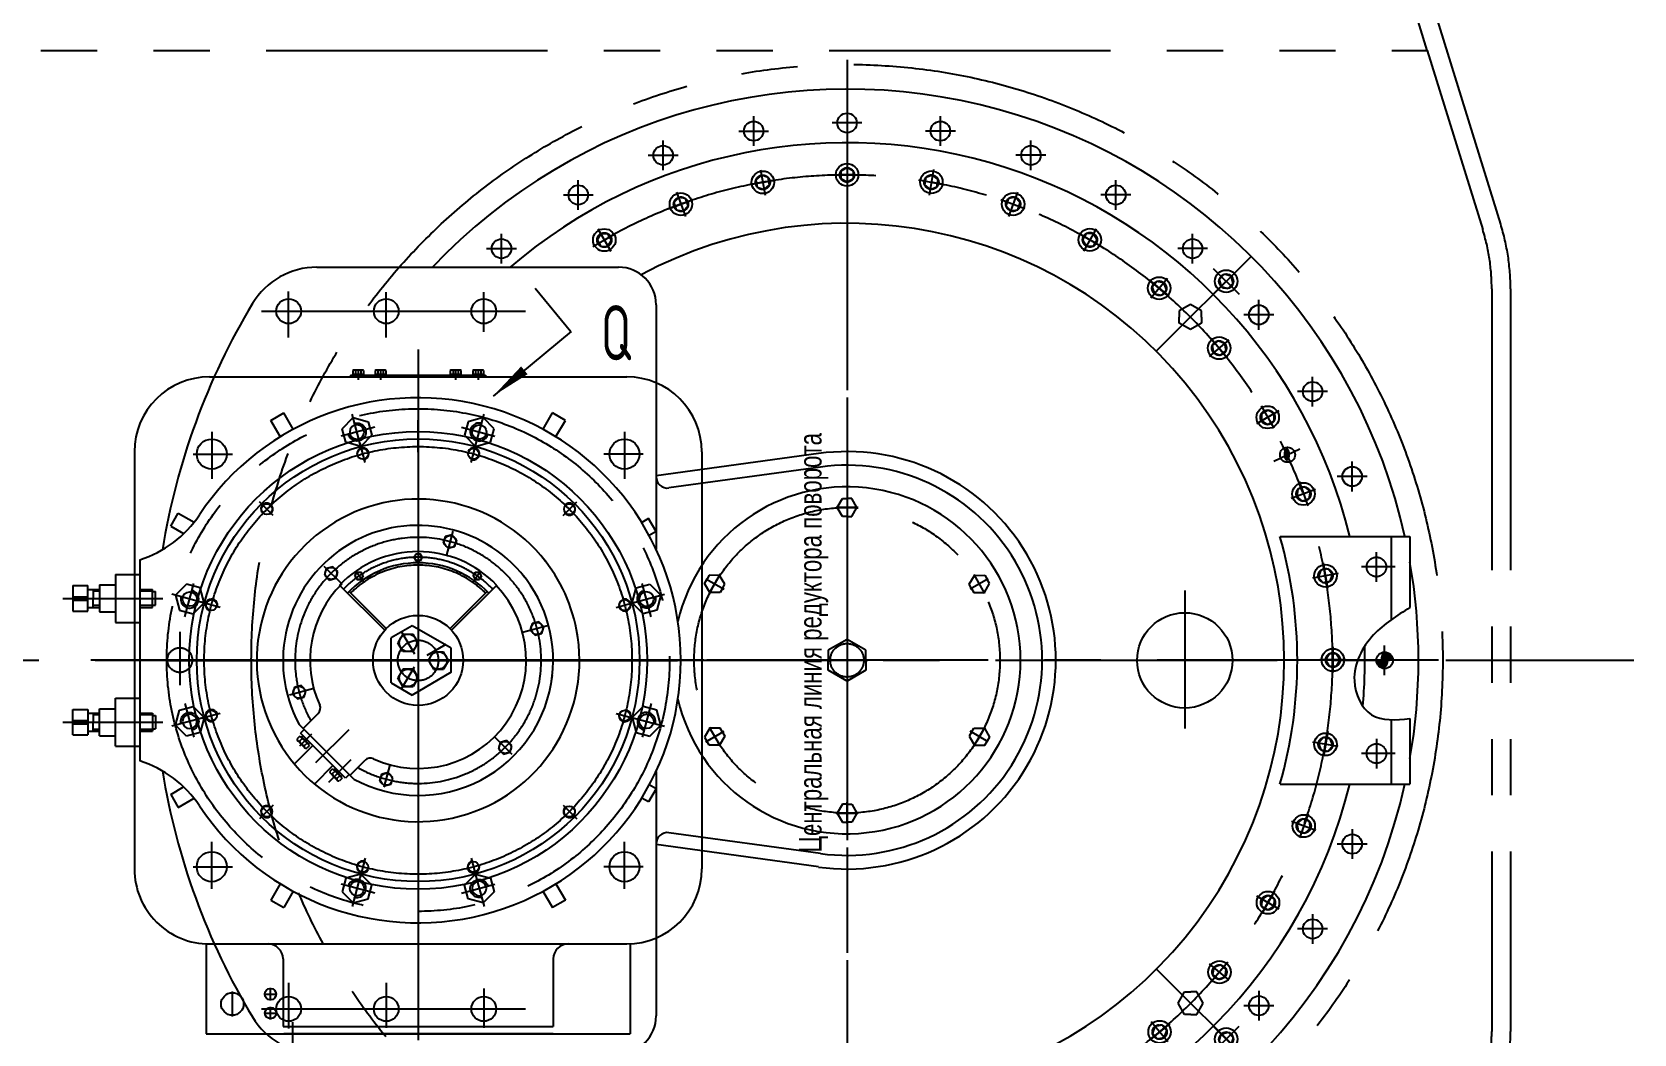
# Model space of a CAD drawing. Header units: millimetres. Extents: x 0 to 12600, y 0 to 8910.
# Drawn here: x 8861 to 10996, y 4019 to 5355 of the extents above; entities that cross this region are included whole.
import ezdxf
from ezdxf.enums import TextEntityAlignment as Align

# ---------------------------------------------------------------- set-up
doc = ezdxf.new("R2010")
doc.units = ezdxf.units.MM
doc.header["$LTSCALE"] = 300
for name, pattern in [('F', [0.75, 0.5, -0.25]), ('G', [2, 1.25, -0.25, 0.25, -0.25]), ('K', [2.5, 1.25, -0.25, 0.25, -0.25, 0.25, -0.25]), ('PF_CENTER', [30, 18.75, -3.75, 3.75, -3.75]), ('PF_CENTER2', [30, 3.75, -3.75, 18.75, -3.75]), ('PF_DASHED', [11.25, 7.5, -3.75])]:
    doc.linetypes.add(name, pattern=pattern)
for name, color, linetype in [('01', 7, 'Continuous'), ('02', 1, 'Continuous'), ('04', 2, 'F'), ('05', 4, 'G'), ('07', 6, 'K'), ('11', 3, 'Continuous'), ('LINE_PART', 7, 'Continuous'), ('SMPEN_CENTER', 1, 'PF_CENTER'), ('SMPEN_DASHED', 5, 'PF_DASHED'), ('SMPEN_THICK', 7, 'Continuous')]:
    doc.layers.add(name, color=color, linetype=linetype)
doc.styles.get("Standard").update_dxf_attribs({"font": 'isocp', "width": 0.707, "bigfont": 'intecad.shx'})

# ---------------------------------------------------------------- blocks, each defined once
blk = doc.blocks.new('*U24', base_point=(226.7, 150.3))
at = {"layer": 'SMPEN_THICK', "color": 7, "linetype": 'Continuous', "ltscale": 8}
blk.add_circle((226.7, 150.3), 7.2, dxfattribs=at)
at = {"layer": 'SMPEN_THICK', "color": 2, "linetype": 'Continuous', "ltscale": 8}
blk.add_arc((226.7, 150.3), 8, 260, 170, dxfattribs=at)
blk = doc.blocks.new('*U26', base_point=(221.4, 150.5))
at = {"color": 7, "linetype": 'Continuous'}
for p, q in [((221.4, 156), (216.7, 153.2)), ((216.7, 147.7), (216.7, 153.2)), ((221.4, 156), (226.2, 153.2)), ((226.2, 147.7), (226.2, 153.2)), ((221.4, 145), (216.7, 147.7)), ((221.4, 145), (226.2, 147.7))]:
    blk.add_line(p, q, dxfattribs=at)
blk.add_circle((221.4, 150.5), 4.78, dxfattribs=at)
blk = doc.blocks.new('*U27', base_point=(221.4, 150.5))
at = {"color": 7, "linetype": 'Continuous'}
for p, q in [((221.4, 156), (216.7, 153.2)), ((216.7, 147.7), (216.7, 153.2)), ((221.4, 156), (226.2, 153.2)), ((226.2, 147.7), (226.2, 153.2)), ((221.4, 145), (216.7, 147.7)), ((221.4, 145), (226.2, 147.7))]:
    blk.add_line(p, q, dxfattribs=at)
blk.add_circle((221.4, 150.5), 4.78, dxfattribs=at)
blk = doc.blocks.new('*U25', base_point=(221.4, 150.5))
at = {"color": 7, "linetype": 'Continuous'}
for p, q in [((221.4, 156), (216.7, 153.2)), ((216.7, 147.7), (216.7, 153.2)), ((221.4, 156), (226.2, 153.2)), ((226.2, 147.7), (226.2, 153.2)), ((221.4, 145), (216.7, 147.7)), ((221.4, 145), (226.2, 147.7))]:
    blk.add_line(p, q, dxfattribs=at)
blk.add_circle((221.4, 150.5), 4.78, dxfattribs=at)
blk = doc.blocks.new('ewrewr')
for p, q in [((-3572.7, 5188.5), (-3452.6, 5188.5)), ((-3452.6, 4623.5), (-3452.6, 5188.5)), ((-3572.7, 4623.5), (-3452.6, 4623.5)), ((-3562.6, 4623.5), (-3462.6, 4623.5))]:
    blk.add_line(p, q)
at = {"color": 1, "linetype": 'PF_CENTER'}
for p, q in [((-4339, 4986), (-4324.7, 4986)), ((-4339, 4956), (-4324.7, 4956)), ((-3950.6, 4950.1), (-3950.6, 4916)), ((-3988.8, 4884), (-3959.2, 4901.1)), ((-3912.5, 4884), (-3942, 4901.1)), ((-4339, 4856), (-4324.7, 4856)), ((-4339, 4826), (-4324.7, 4826))]:
    blk.add_line(p, q, dxfattribs=at)
at = {"color": 7, "linetype": 'Continuous'}
for p, q in [((-4337.4, 4991.4), (-4337.4, 4980.7)), ((-4336.9, 4993.1), (-4332.1, 4993.1)), ((-4336.9, 4989.6), (-4332.1, 4989.6)), ((-4336.9, 4982.5), (-4332.1, 4982.5)), ((-4336.9, 4978.9), (-4332.1, 4978.9)), ((-4332.1, 4978.9), (-4332.1, 4993.1)), ((-4332.1, 4990), (-4330.6, 4990)), ((-4332.1, 4982), (-4330.6, 4982)), ((-4337.4, 4961.4), (-4337.4, 4950.7)), ((-4336.9, 4963.1), (-4332.1, 4963.1)), ((-4336.9, 4959.6), (-4332.1, 4959.6)), ((-4336.9, 4952.5), (-4332.1, 4952.5)), ((-4332.1, 4948.9), (-4332.1, 4963.1)), ((-4332.1, 4960), (-4330.6, 4960)), ((-4332.1, 4952), (-4330.6, 4952)), ((-4336.9, 4948.9), (-4332.1, 4948.9)), ((-3950.6, 4946.4), (-3962.2, 4939.7)), ((-3962.2, 4926.3), (-3962.2, 4939.7)), ((-3950.6, 4946.4), (-3939.1, 4939.7)), ((-3939.1, 4926.3), (-3939.1, 4939.7)), ((-3950.6, 4919.7), (-3962.2, 4926.3)), ((-3950.6, 4919.7), (-3939.1, 4926.3)), ((-3974, 4905.9), (-3985.6, 4899.2)), ((-3985.6, 4885.8), (-3985.6, 4899.2)), ((-3962.4, 4899.2), (-3974, 4905.9)), ((-3962.4, 4899.2), (-3962.4, 4885.8)), ((-3938.8, 4899.2), (-3927.3, 4905.9)), ((-3938.8, 4899.2), (-3938.8, 4885.8)), ((-3927.3, 4905.9), (-3915.7, 4899.2)), ((-3915.7, 4885.8), (-3915.7, 4899.2)), ((-3985.6, 4885.8), (-3974, 4879.2)), ((-3962.4, 4885.8), (-3974, 4879.2)), ((-3938.8, 4885.8), (-3927.3, 4879.2)), ((-3915.7, 4885.8), (-3927.3, 4879.2)), ((-4337.4, 4861.4), (-4337.4, 4850.7)), ((-4336.9, 4863.1), (-4332.1, 4863.1)), ((-4336.9, 4859.6), (-4332.1, 4859.6)), ((-4336.9, 4852.5), (-4332.1, 4852.5)), ((-4336.9, 4848.9), (-4332.1, 4848.9)), ((-4332.1, 4848.9), (-4332.1, 4863.1)), ((-4332.1, 4860), (-4330.6, 4860)), ((-4332.1, 4852), (-4330.6, 4852)), ((-4337.4, 4831.4), (-4337.4, 4820.7)), ((-4336.9, 4833.1), (-4332.1, 4833.1)), ((-4336.9, 4829.6), (-4332.1, 4829.6)), ((-4332.1, 4818.9), (-4332.1, 4833.1)), ((-4332.1, 4830), (-4330.6, 4830)), ((-4336.9, 4822.5), (-4332.1, 4822.5)), ((-4336.9, 4818.9), (-4332.1, 4818.9)), ((-4332.1, 4822), (-4330.6, 4822))]:
    blk.add_line(p, q, dxfattribs=at)
for centre in [(-3950.6, 4933), (-3974, 4892.5), (-3927.3, 4892.5)]:
    blk.add_circle(centre, 11.6, dxfattribs=at)
for centre, radius, start, end in [((-4334.3, 4991.4), 3.14, 145.6158, 214.3842), ((-4325.7, 4986), 11.7, 162.412, 197.588), ((-4334.3, 4980.7), 3.14, 145.6158, 214.3842), ((-4334.3, 4961.4), 3.14, 145.6158, 214.3842), ((-4325.7, 4956), 11.7, 162.412, 197.588), ((-4334.3, 4950.7), 3.14, 145.6158, 214.3842), ((-4334.3, 4861.4), 3.14, 145.6158, 214.3842), ((-4325.7, 4856), 11.7, 162.412, 197.588), ((-4334.3, 4850.7), 3.14, 145.6158, 214.3842), ((-4334.3, 4831.4), 3.14, 145.6158, 214.3842), ((-4325.7, 4826), 11.7, 162.412, 197.588), ((-4334.3, 4820.7), 3.14, 145.6158, 214.3842)]:
    blk.add_arc(centre, radius, start, end, dxfattribs=at)
at = {"layer": '05', "color": 142, "linetype": 'G', "ltscale": 6}
for p, q in [((-3950.6, 4571), (-3950.6, 5251.5)), ((-4365.2, 4906), (-3444.2, 4906))]:
    blk.add_line(p, q, dxfattribs=at)
at = {"layer": '05', "ltscale": 8}
blk.add_line((-3435.8, 4739.2), (-3468.5, 4739.2), dxfattribs=at)
at = {"layer": 'LINE_PART', "ltscale": 8}
for p, q in [((-3995.5, 5073.4), (-4002, 5066.8)), ((-4002, 5066.8), (-3999.6, 5057.9)), ((-3986.5, 5071), (-3995.5, 5073.4)), ((-3990.7, 5055.5), (-3984.2, 5062.1)), ((-3984.2, 5062.1), (-3986.5, 5071)), ((-3999.6, 5057.9), (-3990.7, 5055.5)), ((-3837.1, 5030.9), (-3843.6, 5024.4)), ((-3843.6, 5024.4), (-3841.2, 5015.5)), ((-3828.1, 5028.5), (-3837.1, 5030.9)), ((-3832.3, 5013.1), (-3825.7, 5019.6)), ((-3825.7, 5019.6), (-3828.1, 5028.5)), ((-3841.2, 5015.5), (-3832.3, 5013.1)), ((-4111.4, 4957.4), (-4118, 4950.9)), ((-4102.5, 4955), (-4111.4, 4957.4)), ((-4100.1, 4946.1), (-4102.5, 4955)), ((-4118, 4950.9), (-4115.6, 4941.9)), ((-4115.6, 4941.9), (-4106.7, 4939.6)), ((-4106.7, 4939.6), (-4100.1, 4946.1)), ((-3794.6, 4872.5), (-3801.1, 4866)), ((-3785.7, 4870.1), (-3794.6, 4872.5)), ((-3783.3, 4861.2), (-3785.7, 4870.1)), ((-3801.1, 4866), (-3798.8, 4857.1)), ((-3798.8, 4857.1), (-3789.8, 4854.7)), ((-3789.8, 4854.7), (-3783.3, 4861.2)), ((-3793.7, 4809.2), (-3853.8, 4749.1)), ((-3797.6, 4805.2), (-3806.7, 4796.1)), ((-3795.1, 4804), (-3805.5, 4793.7)), ((-3804.8, 4794.3), (-3795.8, 4803.4)), ((-3793.6, 4804.7), (-3799.9, 4798.4)), ((-3798.6, 4814.1), (-3793.7, 4809.2)), ((-3795.8, 4803.4), (-3797.6, 4805.2)), ((-3794.7, 4803.6), (-3795.1, 4804)), ((-3793.6, 4804.7), (-3790, 4801.1)), ((-4069, 4799), (-4075.5, 4792.5)), ((-4075.5, 4792.5), (-4073.1, 4783.5)), ((-4073.1, 4783.5), (-4064.2, 4781.1)), ((-4060.1, 4796.6), (-4069, 4799)), ((-4064.2, 4781.1), (-4057.7, 4787.7)), ((-4057.7, 4787.7), (-4060.1, 4796.6)), ((-3810.3, 4792.5), (-3785.8, 4768)), ((-3806.7, 4796.1), (-3804.8, 4794.3)), ((-3806.2, 4792.1), (-3799.9, 4798.4)), ((-3806.2, 4792.1), (-3802.5, 4788.5)), ((-3805, 4793.3), (-3805.5, 4793.7)), ((-3800.3, 4798.8), (-3803.1, 4799.7)), ((-3803, 4795.3), (-3799.4, 4791.6)), ((-3802.1, 4800.7), (-3799.4, 4799.8)), ((-3800.1, 4789.2), (-3795.4, 4793.9)), ((-3796.7, 4801.6), (-3793.1, 4797.9)), ((-3790.6, 4798.6), (-3795.4, 4793.9)), ((-3841.1, 4761.7), (-3850.2, 4752.7)), ((-3838.6, 4760.5), (-3849, 4750.2)), ((-3848.3, 4750.8), (-3839.3, 4759.9)), ((-3837.1, 4761.2), (-3843.4, 4754.9)), ((-3839.3, 4759.9), (-3841.1, 4761.7)), ((-3838.2, 4760.1), (-3838.6, 4760.5)), ((-3837.1, 4765.7), (-3812.6, 4741.2)), ((-3837.1, 4761.2), (-3833.4, 4757.6)), ((-3910.6, 4756.5), (-3917.1, 4750)), ((-3917.1, 4750), (-3914.7, 4741.1)), ((-3914.7, 4741.1), (-3905.8, 4738.7)), ((-3901.7, 4754.2), (-3910.6, 4756.5)), ((-3905.8, 4738.7), (-3899.3, 4745.2)), ((-3899.3, 4745.2), (-3901.7, 4754.2)), ((-3858.7, 4754), (-3853.8, 4749.1)), ((-3850.2, 4752.7), (-3848.3, 4750.8)), ((-3849.6, 4748.6), (-3843.4, 4754.9)), ((-3849.6, 4748.6), (-3846, 4745)), ((-3848.5, 4749.8), (-3849, 4750.2)), ((-3843.8, 4755.3), (-3846.6, 4756.2)), ((-3846.5, 4751.8), (-3842.9, 4748.1)), ((-3845.6, 4757.2), (-3842.9, 4756.3)), ((-3843.6, 4745.7), (-3838.8, 4750.4)), ((-3840.2, 4758.1), (-3836.6, 4754.4)), ((-3834.1, 4755.1), (-3838.8, 4750.4))]:
    blk.add_line(p, q, dxfattribs=at)
for centre, radius in [((-3950.6, 4906), 305), ((-3993.1, 5064.4), 8), ((-3834.7, 5022), 8), ((-4109, 4948.5), 8), ((-3950.6, 4906), 60), ((-3792.2, 4863.6), 8), ((-4066.6, 4790.1), 8), ((-3908.2, 4747.6), 8)]:
    blk.add_circle(centre, radius, dxfattribs=at)
for centre, radius, start, end in [((-3801.9, 4791), 2.59, 256.1245, 13.8755), ((-3801.4, 4799.9), 8.5, 283.4851, 346.5149), ((-3792.5, 4800.4), 2.59, 256.1245, 13.8755), ((-3845.4, 4747.5), 2.59, 256.1245, 13.8755), ((-3844.8, 4756.4), 8.5, 283.4851, 346.5149), ((-3836, 4756.9), 2.59, 256.1245, 13.8755)]:
    blk.add_arc(centre, radius, start, end, dxfattribs=at)
for p in [(-3950.6, 4933), (-3950.6, 4933), (-3974, 4892.5), (-3974, 4892.5), (-3927.3, 4892.5), (-3927.3, 4892.5), (-3802.1, 4800.7), (-3845.6, 4757.2)]:
    blk.add_point(p, dxfattribs=at)
at = {"layer": 'SMPEN_CENTER', "ltscale": 8}
for p, q in [((-3950.6, 5183.5), (-3950.6, 5226)), ((-4225.6, 5206), (-4225.6, 5153.3)), ((-3675.6, 5206), (-3675.6, 5153.3)), ((-4255.3, 5181), (-4192.5, 5181)), ((-3646, 5181), (-3708.8, 5181)), ((-4054.7, 4978.9), (-4069.4, 4989.2)), ((-3957.6, 4918.2), (-3972.2, 4943.4)), ((-4228.1, 4906), (-4270.6, 4906)), ((-3936.6, 4906), (-3907.5, 4906)), ((-4054.7, 4833.2), (-4069.4, 4822.9)), ((-3788.5, 4787), (-3818.3, 4816.8)), ((-3505.7, 4701), (-3505.7, 4717.8)), ((-3505.7, 4701.1), (-3505.7, 4717.6)), ((-3480.4, 4701.1), (-3480.4, 4717.6)), ((-3497.4, 4709.4), (-3514.1, 4709.4)), ((-3497.5, 4709.3), (-3514, 4709.3)), ((-3472.1, 4709.4), (-3488.6, 4709.4)), ((-3472.8, 4709.4), (-3488, 4709.4)), ((-3480.4, 4701.8), (-3480.4, 4717)), ((-4225.6, 4606.1), (-4225.6, 4658.8)), ((-3675.6, 4606.1), (-3675.6, 4658.8)), ((-3476.1, 4658.5), (-3509.1, 4658.5)), ((-4255.3, 4631), (-4192.5, 4631)), ((-3950.6, 4628.5), (-3950.6, 4586)), ((-3646, 4631), (-3708.8, 4631))]:
    blk.add_line(p, q, dxfattribs=at)
at = {"layer": 'SMPEN_CENTER', "linetype": 'PF_CENTER2', "ltscale": 4}
for p, q in [((-4021.3, 5169.8), (-4028, 5194.9)), ((-3880, 5169.8), (-3873.2, 5194.9)), ((-4143.7, 5099.1), (-4162.1, 5117.5)), ((-3757.6, 5099.1), (-3739.2, 5117.5)), ((-4214.4, 4976.7), (-4239.5, 4983.4)), ((-3686.9, 4976.7), (-3661.7, 4983.4)), ((-4214.4, 4835.4), (-4239.5, 4828.6)), ((-3686.9, 4835.4), (-3661.7, 4828.6)), ((-4143.7, 4713), (-4162.1, 4694.6)), ((-3757.6, 4713), (-3739.2, 4694.6)), ((-4021.3, 4642.3), (-4028, 4617.1)), ((-3880, 4642.3), (-3873.2, 4617.1))]:
    blk.add_line(p, q, dxfattribs=at)
at = {"layer": 'SMPEN_CENTER', "ltscale": 10}
for p, q in [((-3996.8, 5078.4), (-3987.9, 5045.1)), ((-3825.2, 5031.4), (-3848.8, 5007.9)), ((-4122.7, 4952.1), (-4089.7, 4943.3)), ((-3781.4, 4860.7), (-3811.5, 4868.8)), ((-4076.3, 4780.4), (-4052.5, 4804.2)), ((-3904.7, 4734.7), (-3913.4, 4766.9))]:
    blk.add_line(p, q, dxfattribs=at)
at = {"layer": 'SMPEN_CENTER', "ltscale": 6}
blk.add_line((-4344.3, 4906), (-4328.6, 4906), dxfattribs=at)
at = {"layer": 'SMPEN_CENTER'}
for p, q in [((-3858.2, 4813.6), (-3814, 4769.4)), ((-3836.7, 4748.3), (-3852.7, 4764.3))]:
    blk.add_line(p, q, dxfattribs=at)
at = {"layer": 'SMPEN_CENTER', "ltscale": 8}
blk.add_circle((-3950.6, 4906), 285, dxfattribs=at)
at = {"layer": 'SMPEN_CENTER', "ltscale": 2}
blk.add_circle((-3950.6, 4906), 27, dxfattribs=at)
at = {"layer": 'SMPEN_CENTER', "ltscale": 8}
blk.add_arc((-3950.6, 4906), 164, 330.6193, 299.3807, dxfattribs=at)
at = {"layer": 'SMPEN_CENTER'}
blk.add_arc((-3950.6, 4906), 137.5, 133.7498, 226.2502, dxfattribs=at)
at = {"layer": 'SMPEN_DASHED', "ltscale": 8}
for p, q in [((-3993.1, 4948.5), (-4042.6, 4998)), ((-3993.1, 4863.6), (-4042.6, 4814.1))]:
    blk.add_line(p, q, dxfattribs=at)
blk.add_arc((-3950.6, 4906), 127, 135, 225, dxfattribs=at)
at = {"layer": 'SMPEN_THICK', "ltscale": 8}
for p, q in [((-4228.6, 5284), (-3672.6, 5284)), ((-4328.6, 4628), (-4328.6, 5184)), ((-3572.6, 4628), (-3572.6, 5184)), ((-3552.6, 5086), (-3462.6, 5086)), ((-3462.6, 4726), (-3462.6, 5086)), ((-3452.6, 5086), (-3452.6, 4727.2)), ((-4330.6, 4816), (-4330.6, 4996)), ((-4330.6, 4996), (-4328.6, 4996)), ((-4328.6, 4816), (-4328.6, 4996)), ((-3990.9, 4950.5), (-4051, 5010.7)), ((-4330.6, 4982), (-4330.6, 4990)), ((-4330.6, 4952), (-4330.6, 4960)), ((-3966.8, 4950), (-3996.8, 4898)), ((-3934.7, 4950), (-3966.8, 4950)), ((-3934.7, 4950), (-3904.4, 4898.1)), ((-3996.8, 4898), (-3980.7, 4870)), ((-3920.6, 4870), (-3904.4, 4898.1)), ((-3920.6, 4870), (-3980.7, 4870)), ((-4330.6, 4852), (-4330.6, 4860)), ((-3990.9, 4861.5), (-4051, 4801.4)), ((-4330.6, 4822), (-4330.6, 4830)), ((-3797.4, 4815.3), (-3817.5, 4835.3)), ((-4330.6, 4816), (-4328.6, 4816)), ((-3792.3, 4820.4), (-3865, 4747.7)), ((-3798.6, 4814.1), (-3858.7, 4754)), ((-3859.9, 4752.8), (-3879.9, 4772.9)), ((-3552.6, 4726), (-3462.6, 4726)), ((-4228.6, 4528), (-3672.6, 4528))]:
    blk.add_line(p, q, dxfattribs=at)
for centre, radius in [((-4225.6, 5181), 20), ((-3675.6, 5181), 20), ((-3505.7, 4709.3), 7.5), ((-3480.4, 4709.4), 7.5), ((-3492.6, 4658.5), 15), ((-4225.6, 4631), 20), ((-3675.6, 4631), 20)]:
    blk.add_circle(centre, radius, dxfattribs=at)
for centre, radius, start, end in [((-4228.6, 5184), 100, 90, 180), ((-3672.6, 5184), 100, 360, 90), ((-3950.6, 4906), 215, 127.8078, 100.9124), ((-3950.6, 4906), 215, 99.0161, 129.8699), ((-3552.6, 5106), 20, 180, 270), ((-3950.6, 4906), 180, 80.0711, 129.9076), ((-3950.6, 4906), 180, 331.5978, 83.6363), ((-3950.6, 4906), 180, 127.7509, 298.4022), ((-3950.6, 4906), 144, 335.589, 133.8063), ((-3950.6, 4906), 145, 133.8145, 226.1855), ((-3950.6, 4906), 130, 133.6777, 226.3223), ((-3810.4, 4842.4), 10, 155.589, 225), ((-3950.6, 4906), 144, 225, 294.411), ((-3887, 4765.8), 10, 45, 114.411), ((-3552.6, 4706), 20, 90, 180), ((-4228.6, 4628), 100, 180, 270), ((-3672.6, 4628), 100, 270, 360)]:
    blk.add_arc(centre, radius, start, end, dxfattribs=at)
at = {"layer": 'SMPEN_THICK'}
for p, rotation in [((-4024.4, 5181.3), 14.99999999999443), ((-3876.9, 5181.3), 345.0000000000056), ((-4152.2, 5107.6), 45), ((-3749.1, 5107.6), 314.9999999999999), ((-4225.9, 4979.8), 75.00000000000558), ((-3675.3, 4979.8), 284.9999999999944), ((-4225.9, 4832.3), 104.9999999999944), ((-3675.3, 4832.3), 255.0000000000056), ((-4152.2, 4704.5), 135), ((-3749.1, 4704.5), 225), ((-4024.4, 4630.7), 165.0000000000055), ((-3876.9, 4630.7), 194.9999999999945)]:
    blk.add_blockref('*U24', p, dxfattribs=dict(at, rotation=rotation))
for name, p in [('*U25', (-4063.3, 4984.9)), ('*U26', (-4088.1, 4906)), ('*U27', (-4063.3, 4827.2))]:
    blk.add_blockref(name, p, dxfattribs=at)
blk = doc.blocks.new('*U18')
at = {"layer": '01'}
for p, q in [((0, 19.8), (-18, 9.4)), ((-18, 9.4), (-18, -9.4)), ((18, 9.4), (0, 19.8)), ((18, -9.4), (18, 9.4)), ((-18, -9.4), (0, -19.8)), ((0, -19.8), (18, -9.4))]:
    blk.add_line(p, q, dxfattribs=at)
blk.add_circle((0, 0), 9.6, dxfattribs=at)
at = {"layer": '02'}
blk.add_arc((0, 0), 12, 265.215, 184.7805, dxfattribs=at)
at = {"layer": '05'}
for p, q in [((0, 23.8), (0, -24.8)), ((24.6, 0), (-21.6, 0))]:
    blk.add_line(p, q, dxfattribs=at)
blk = doc.blocks.new('*U17')
blk.add_circle((0, 0), 9.72)
at = {"layer": '01'}
for p, q in [((0, 9.7), (-8.4, 4.9)), ((-8.4, 4.9), (-8.4, -4.9)), ((8.4, 4.9), (0, 9.7)), ((8.4, -4.9), (8.4, 4.9)), ((-8.4, -4.9), (0, -9.7)), ((0, -9.7), (8.4, -4.9))]:
    blk.add_line(p, q, dxfattribs=at)
blk.add_circle((0, 0), 15, dxfattribs=at)
at = {"layer": '05'}
for p, q in [((-17.5, 0), (16.6, 0)), ((0, 17), (0, -17.4))]:
    blk.add_line(p, q, dxfattribs=at)
blk = doc.blocks.new('*U15')
at = {"layer": '01'}
for p, q in [((0, 13.1), (-12, 6.2)), ((-12, 6.2), (-12, 0)), ((-12, -6.2), (-12, 0)), ((12, 6.2), (0, 13.1)), ((12, 0), (12, 6.2)), ((12, 0), (12, -6.2)), ((0, -13.1), (-12, -6.2)), ((12, -6.2), (0, -13.1))]:
    blk.add_line(p, q, dxfattribs=at)
at = {"layer": '05'}
for p, q in [((-13.7, 0), (14.5, 0)), ((0, 14.7), (0, -14.3))]:
    blk.add_line(p, q, dxfattribs=at)
blk = doc.blocks.new('*U16')
at = {"layer": '01'}
for p, q in [((0, 27.7), (-25, 13.3)), ((25, 13.3), (0, 27.7)), ((-25, 13.3), (-25, 0)), ((-25, -13.3), (-25, 0)), ((25, 0), (25, 13.3)), ((25, 0), (25, -13.3)), ((0, -27.7), (-25, -13.3)), ((25, -13.3), (0, -27.7))]:
    blk.add_line(p, q, dxfattribs=at)
at = {"layer": '05'}
for p, q in [((0, 29.3), (0, -28.9)), ((-26.7, 0), (27.5, 0))]:
    blk.add_line(p, q, dxfattribs=at)
blk = doc.blocks.new('00')
at = {"layer": '11', "linetype": 'Continuous'}
h = blk.add_hatch(color=3, dxfattribs=at)
h.paths.add_polyline_path([(2712.4, 4489.8), (2712.4, 4478.8), (2723.4, 4478.8, 0.414214)])
h.paths.add_polyline_path([(2712.4, 4478.8), (2701.4, 4478.8, 0.411966), (2712.3, 4467.8, 0.003839)])
for centre in [(2501.3, 4984), (2501.3, 3973.7)]:
    blk.add_circle(centre, 9.72)
at = {"layer": '01', "color": 7, "linetype": 'Continuous'}
for p, q in [((1289.6, 5002.8), (1691.7, 5002.8)), ((1741.7, 4952.8), (1741.7, 4627)), ((1228.5, 4798.6), (1245.8, 4808.6)), ((1258.3, 4786.9), (1245.8, 4808.6)), ((1591, 4786.9), (1603.5, 4808.6)), ((1620.8, 4798.6), (1603.5, 4808.6)), ((1241, 4776.9), (1228.5, 4798.6)), ((1608.3, 4776.9), (1620.8, 4798.6)), ((1960.6, 4736.4), (1758.7, 4708.5)), ((1094.9, 4657.7), (1104.9, 4675)), ((1741.7, 4650.4), (1731.7, 4667.7)), ((2573, 4643.8), (2746.1, 4643.8)), ((2721.1, 4643.8), (2721.1, 4532.7)), ((2746.1, 4643.8), (2746.1, 4549.1)), ((2721.1, 4399.6), (2721.1, 4313.8)), ((2746.1, 4401.2), (2746.1, 4313.8)), ((1741.7, 4330.6), (1741.7, 4004.8)), ((2573, 4313.8), (2746.1, 4313.8)), ((1094.9, 4300), (1104.9, 4282.7)), ((1741.7, 4307.3), (1731.7, 4290)), ((1960.8, 4221.2), (1758.7, 4249)), ((1241, 4180.9), (1228.5, 4159.1)), ((1258.3, 4170.9), (1245.8, 4149.1)), ((1590.9, 4170.9), (1603.5, 4149.1)), ((1608.2, 4180.9), (1620.8, 4159.1)), ((1228.5, 4159.1), (1245.8, 4149.1)), ((1620.8, 4159.1), (1603.5, 4149.1)), ((1289.6, 3954.8), (1691.7, 3954.8)), ((2171.1, 3904.9), (2171.1, 3628.8)), ((1961.1, 3628.8), (2171.1, 3628.8))]:
    blk.add_line(p, q, dxfattribs=at)
at = {"layer": '01'}
for p, q in [((2498.7, 4993.4), (2491.9, 4986.5)), ((2491.9, 4986.5), (2494.4, 4977.1)), ((2494.4, 4977.1), (2503.8, 4974.6)), ((2508.1, 4990.8), (2498.7, 4993.4)), ((2503.8, 4974.6), (2510.6, 4981.5)), ((2510.6, 4981.5), (2508.1, 4990.8)), ((2510.6, 4981.5), (2508.1, 4990.8)), ((2453.6, 4953.1), (2438.6, 4944.4)), ((2468.6, 4944.4), (2453.6, 4953.1)), ((2438.6, 4944.4), (2438.6, 4936.3)), ((2438.6, 4928.2), (2438.6, 4936.3)), ((2468.6, 4936.3), (2468.6, 4944.4)), ((2468.6, 4936.3), (2468.6, 4928.2)), ((2453.6, 4919.6), (2438.6, 4928.2)), ((2468.6, 4928.2), (2453.6, 4919.6)), ((1958.1, 4754.4), (1741.7, 4724.5)), ((2596.9, 4706.7), (2595.2, 4697.1)), ((2606, 4710), (2596.9, 4706.7)), ((1104.9, 4675), (1126, 4662.8)), ((1094.9, 4657.7), (1112.2, 4647.6)), ((1731.7, 4667.7), (1722.6, 4662.4)), ((1731.7, 4667.7), (1722.6, 4662.4)), ((1741.7, 4650.4), (1732.6, 4645.1)), ((964.6, 4578.3), (964.6, 4544.3)), ((964.6, 4578.3), (984.6, 4578.3)), ((984.6, 4544.3), (984.6, 4578.3)), ((984.6, 4573.3), (1000.1, 4573.3)), ((991.6, 4573.3), (991.6, 4561.3)), ((1000.1, 4579.3), (1021.6, 4579.3)), ((1000.1, 4579.3), (1000.1, 4543.3)), ((1053.6, 4573.3), (1070.6, 4573.3)), ((1070.6, 4549.3), (1070.6, 4573.3)), ((1070.6, 4570.3), (1074.6, 4570.3)), ((1074.6, 4552.3), (1074.6, 4570.3)), ((964.6, 4563.6), (984.6, 4563.6)), ((964.6, 4559.1), (984.6, 4559.1)), ((984.6, 4549.3), (1000.1, 4549.3)), ((991.6, 4549.3), (991.6, 4561.3)), ((1000.1, 4561.3), (1021.6, 4561.3)), ((1053.6, 4549.3), (1070.6, 4549.3)), ((1070.6, 4552.3), (1074.6, 4552.3)), ((964.6, 4544.3), (984.6, 4544.3)), ((1000.1, 4543.3), (1021.6, 4543.3)), ((964.6, 4379.3), (964.6, 4413.3)), ((964.6, 4413.3), (984.6, 4413.3)), ((964.6, 4398.6), (984.6, 4398.6)), ((984.6, 4413.3), (984.6, 4379.3)), ((984.6, 4408.3), (1000.1, 4408.3)), ((991.6, 4408.3), (991.6, 4396.3)), ((1000.1, 4414.3), (1021.6, 4414.3)), ((1000.1, 4378.3), (1000.1, 4414.3)), ((1053.6, 4408.3), (1070.6, 4408.3)), ((1070.6, 4408.3), (1070.6, 4384.3)), ((1070.6, 4405.3), (1074.6, 4405.3)), ((1074.6, 4405.3), (1074.6, 4387.3)), ((964.6, 4394.1), (984.6, 4394.1)), ((964.6, 4379.3), (984.6, 4379.3)), ((984.6, 4384.3), (1000.1, 4384.3)), ((991.6, 4384.3), (991.6, 4396.3)), ((1000.1, 4396.3), (1021.6, 4396.3)), ((1000.1, 4378.3), (1021.6, 4378.3)), ((1053.6, 4384.3), (1070.6, 4384.3)), ((1070.6, 4387.3), (1074.6, 4387.3)), ((1741.7, 4307.3), (1732.6, 4312.6)), ((1094.9, 4300), (1112.2, 4310)), ((1104.9, 4282.7), (1126, 4294.9)), ((1731.7, 4290), (1722.6, 4295.2)), ((1958.1, 4203.3), (1741.7, 4233.1)), ((2437.2, 4021.7), (2445.9, 4036.7)), ((2445.9, 4036.7), (2454, 4036.7)), ((2462.1, 4036.7), (2454, 4036.7)), ((2470.7, 4021.7), (2462.1, 4036.7)), ((2445.9, 4006.7), (2437.2, 4021.7)), ((2462.1, 4006.7), (2470.7, 4021.7)), ((2454, 4006.7), (2445.9, 4006.7)), ((2454, 4006.7), (2462.1, 4006.7)), ((2491.9, 3971.2), (2494.4, 3980.6)), ((2498.7, 3964.3), (2491.9, 3971.2)), ((2494.4, 3980.6), (2503.8, 3983.1)), ((2503.8, 3983.1), (2510.6, 3976.2)), ((2510.6, 3976.2), (2508.1, 3966.8)), ((2508.1, 3966.8), (2498.7, 3964.3)), ((1961.1, 3879.9), (1961.1, 3628.8)), ((1893.6, 3844.9), (1886.2, 3851.2)), ((1891.9, 3835.4), (1893.6, 3844.9))]:
    blk.add_line(p, q, dxfattribs=at)
at = {"layer": '01', "color": 7, "linetype": 'Continuous', "ltscale": 1.2}
for p, q in [((1053.6, 4612.8), (1053.6, 4478.8)), ((1021.6, 4593.3), (1053.6, 4593.3)), ((1021.6, 4593.3), (1021.6, 4529.3)), ((1021.6, 4529.3), (1053.6, 4529.3)), ((1053.6, 4478.8), (1053.6, 4344.8)), ((1021.6, 4364.3), (1021.6, 4428.3)), ((1021.6, 4428.3), (1053.6, 4428.3)), ((1021.6, 4364.3), (1053.6, 4364.3))]:
    blk.add_line(p, q, dxfattribs=at)
at = {"layer": '01'}
for centre, radius in [((1996.1, 5195.1), 13), ((1871.7, 5184.2), 13), ((2120.5, 5184.2), 13), ((1751.1, 5151.9), 13), ((2241.1, 5151.9), 13), ((1638, 5099.1), 13), ((2354.3, 5099.1), 13), ((1535.7, 5027.5), 13), ((2456.5, 5027.5), 13), ((2501.3, 4984), 15), ((2544.8, 4939.3), 13), ((2616.4, 4837), 13), ((2669.2, 4723.8), 13), ((2446.1, 4478.7), 63.5), ((2669.2, 4233.9), 13), ((2616.4, 4120.7), 13), ((2544.8, 4018.4), 13), ((2501.3, 3973.7), 15), ((1535.7, 3930.1), 13), ((2456.5, 3930.1), 13), ((1638, 3858.5), 13), ((2354.3, 3858.5), 13), ((1751.1, 3805.8), 13), ((2241.1, 3805.8), 13), ((1871.7, 3773.4), 13), ((1996.1, 3668.8), 17)]:
    blk.add_circle(centre, radius, dxfattribs=at)
at = {"layer": '01', "color": 7, "linetype": 'Continuous'}
for centre, radius in [((1252.1, 4944.1), 16.5), ((1382.1, 4944.1), 16.5), ((1512.1, 4944.1), 16.5), ((1424.6, 4478.8), 295), ((2583, 4752.7), 10), ((2712.4, 4478.8), 11), ((1252.1, 4014.1), 16.5), ((1382.1, 4014.1), 16.5), ((1512.1, 4014.1), 16.5), ((1940.4, 3834), 10), ((1996.1, 3668.8), 18)]:
    blk.add_circle(centre, radius, dxfattribs=at)
at = {"layer": '01'}
for centre, radius, start, end in [((1996.1, 4478.8), 761.4, 12.5165, 136.5082), ((1996.1, 4478.8), 690, 13.8352, 130.5869), ((1996.1, 4478.8), 582.5, 241.9102, 118.0898), ((1996.1, 4478.8), 278.2, 262.1367, 97.8633), ((1996.1, 4478.8), 231.2, 192.9334, 167.0666), ((1008.4, 4755.8), 150, 287.5611, 326.3581), ((1996.1, 4478.8), 761.4, 350.0943, 9.9057), ((1996.1, 4478.8), 690, 354.8964, 1.557), ((1996.1, 4478.8), 690, 354.8964, 1.557), ((1008.4, 4201.8), 150, 33.6419, 72.4389), ((1996.1, 4478.8), 761.4, 283.2885, 347.4835), ((1996.1, 4478.8), 690, 284.692, 346.1648), ((1996.1, 4478.8), 761.4, 223.4918, 267.3651), ((1996.1, 4478.8), 690, 229.4131, 267.0924)]:
    blk.add_arc(centre, radius, start, end, dxfattribs=at)
at = {"layer": '01', "color": 7, "linetype": 'Continuous'}
for centre, radius, start, end in [((1289.6, 4902.8), 100, 90, 149.0317), ((1691.7, 4952.8), 50, 0, 90), ((1996.1, 4478.8), 924, 149.0317, 170.818), ((1424.6, 4478.8), 350, 213.6419, 146.3581), ((1996.1, 4478.8), 260, 262.1902, 97.8582), ((1756.7, 4723.4), 15, 180, 277.8582), ((1996.1, 4478.8), 600, 344.038, 15.962), ((1996.1, 4478.8), 924, 189.182, 210.9683), ((1756.7, 4234.1), 15, 82.1902, 180), ((1289.6, 4054.8), 100, 210.9683, 270), ((1691.7, 4004.8), 50, 270, 0), ((1996.1, 4478.8), 600, 266.6558, 286.9578)]:
    blk.add_arc(centre, radius, start, end, dxfattribs=at)
at = {"layer": '02', "color": 1, "linetype": 'Continuous'}
for p, q in [((1000.1, 4570.9), (991.6, 4570.9)), ((1000.1, 4551.7), (991.6, 4551.7)), ((1000.1, 4405.9), (991.6, 4405.9)), ((1000.1, 4386.7), (991.6, 4386.7))]:
    blk.add_line(p, q, dxfattribs=at)
at = {"layer": '02'}
for p, q in [((1070.6, 4570.9), (1053.6, 4570.9)), ((1070.6, 4551.7), (1053.6, 4551.7)), ((1070.6, 4405.9), (1053.6, 4405.9)), ((1070.6, 4386.7), (1053.6, 4386.7))]:
    blk.add_line(p, q, dxfattribs=at)
at = {"layer": '04', "color": 2, "linetype": 'F'}
for centre, radius in [((2701.5, 4603.2), 13), ((1107.1, 4479.1), 16.5), ((2701.5, 4354.5), 13), ((2120.5, 3773.4), 13), ((1996.1, 3762.6), 13)]:
    blk.add_circle(centre, radius, dxfattribs=at)
at = {"layer": '05', "color": 4, "linetype": 'G'}
for p, q in [((1996.1, 5279.2), (1996.1, 3681.4)), ((2408, 4890.7), (2534.5, 5017.2)), ((2564.6, 4744.2), (2599.6, 4760.5)), ((2446.1, 4571.7), (2446.1, 4388)), ((2712.4, 4459), (2712.4, 4498.7)), ((1805.4, 4478.8), (988.4, 4478.8)), ((2784.2, 4478.8), (1042.5, 4478.8)), ((2042.7, 4478.8), (1950.2, 4478.8)), ((2408.4, 4067.3), (2534.8, 3940.8)), ((1944.8, 3883.6), (1937.6, 3802.3))]:
    blk.add_line(p, q, dxfattribs=at)
at = {"layer": '05'}
for p, q in [((1996.1, 5215), (1996.1, 5175.3)), ((1871.7, 5164.4), (1871.7, 5204.1)), ((2016, 5195.1), (1976.3, 5195.1)), ((2120.5, 5164.4), (2120.5, 5204.1)), ((1751.1, 5132), (1751.1, 5171.8)), ((1851.9, 5184.2), (1891.6, 5184.2)), ((2140.4, 5184.2), (2100.6, 5184.2)), ((2241.1, 5132), (2241.1, 5171.8)), ((1731.3, 5151.9), (1771, 5151.9)), ((2261, 5151.9), (2221.2, 5151.9)), ((1638, 5079.3), (1638, 5119)), ((2354.3, 5079.3), (2354.3, 5119)), ((1618.1, 5099.1), (1657.8, 5099.1)), ((2374.1, 5099.1), (2334.4, 5099.1)), ((1535.7, 5007.7), (1535.7, 5047.4)), ((2456.5, 5007.7), (2456.5, 5047.4)), ((1515.8, 5027.5), (1555.5, 5027.5)), ((2476.4, 5027.5), (2436.7, 5027.5)), ((2484.1, 5001.1), (2518.4, 4966.8)), ((2518.4, 5001.1), (2484.1, 4966.8)), ((1252.1, 4909.1), (1252.1, 4970.4)), ((1382.1, 4909.2), (1382.1, 4969.3)), ((1512.1, 4916.7), (1512.1, 4969.3)), ((2544.8, 4919.4), (2544.8, 4959.1)), ((1216, 4944.1), (1567.8, 4944.1)), ((2564.7, 4939.3), (2524.9, 4939.3)), ((1424.6, 4869.1), (1424.6, 4088.3)), ((2616.4, 4817.1), (2616.4, 4856.8)), ((2636.3, 4837), (2596.5, 4837)), ((2669.2, 4704), (2669.2, 4743.7)), ((2689, 4723.8), (2649.3, 4723.8)), ((1424.6, 4676.8), (1424.6, 4281.3)), ((2701.5, 4583.4), (2701.5, 4623.1)), ((2726.4, 4603.2), (2681.7, 4603.2)), ((1107.1, 4516.6), (1107.1, 4445.5)), ((2732.3, 4478.8), (2692.5, 4478.8)), ((2726.4, 4354.5), (2681.7, 4354.5)), ((2701.5, 4374.3), (2701.5, 4334.6)), ((2669.2, 4253.7), (2669.2, 4214)), ((2689, 4233.9), (2649.3, 4233.9)), ((2636.3, 4120.7), (2596.5, 4120.7)), ((2616.4, 4140.6), (2616.4, 4100.8)), ((1252.1, 4049), (1252.1, 3987.8)), ((1382.1, 4049), (1382.1, 3988.9)), ((1512.1, 4041.5), (1512.1, 3988.9)), ((2544.8, 4038.3), (2544.8, 3998.5)), ((1216, 4014.1), (1567.8, 4014.1)), ((2564.7, 4018.4), (2524.9, 4018.4)), ((2518.4, 3956.5), (2484.1, 3990.9)), ((2484.1, 3956.5), (2518.4, 3990.9)), ((1535.7, 3950), (1535.7, 3910.3)), ((2456.5, 3950), (2456.5, 3910.3)), ((1515.8, 3930.1), (1555.5, 3930.1)), ((2476.4, 3930.1), (2436.7, 3930.1)), ((1638, 3878.4), (1638, 3838.7)), ((2354.3, 3878.4), (2354.3, 3838.7)), ((1618.1, 3858.5), (1657.8, 3858.5)), ((2374.1, 3858.5), (2334.4, 3858.5)), ((1751.1, 3825.6), (1751.1, 3785.9)), ((2241.1, 3825.6), (2241.1, 3785.9)), ((1731.3, 3805.8), (1771, 3805.8)), ((2261, 3805.8), (2221.2, 3805.8)), ((1871.7, 3793.3), (1871.7, 3753.6)), ((1996.1, 3782.4), (1996.1, 3742.7)), ((2120.5, 3793.3), (2120.5, 3753.6)), ((1851.9, 3773.4), (1891.6, 3773.4)), ((2016, 3762.6), (1976.3, 3762.6)), ((2140.4, 3773.4), (2100.6, 3773.4)), ((1996.1, 3708.5), (1996.1, 3629.2)), ((2035.8, 3668.8), (1956.5, 3668.8))]:
    blk.add_line(p, q, dxfattribs=at)
at = {"layer": '05', "color": 4, "linetype": 'G', "ltscale": 1.2}
for p, q in [((951, 4561.3), (1084.5, 4561.3)), ((951, 4396.3), (1084.5, 4396.3))]:
    blk.add_line(p, q, dxfattribs=at)
at = {"layer": '05', "color": 4, "linetype": 'G'}
for radius in [203.7, 22.3]:
    blk.add_circle((1996.1, 4478.8), radius, dxfattribs=at)
blk.add_arc((1996.1, 4478.8), 647, 234.0854, 125.9146, dxfattribs=at)
at = {"layer": '07', "color": 6, "linetype": 'K'}
blk.add_circle((1424.6, 4479.1), 335, dxfattribs=at)
at = {"layer": '11'}
blk.add_spline([(2746.1, 4549.1), (2697.7, 4512.6), (2672.1, 4451.5), (2694.8, 4406.2), (2746.1, 4401.2)], degree=3, dxfattribs=at)
at = {"layer": '01'}
for p, rotation in [((1996.1, 4682.5), 270), ((1819.7, 4580.7), 329.9999999999897), ((2172.5, 4580.7), 210.0000000000103), ((1819.7, 4377), 30.00000000001032), ((2172.5, 4377), 149.9999999999897), ((1996.1, 4275.1), 90)]:
    blk.add_blockref('*U15', p, dxfattribs=dict(at, rotation=rotation))
at = {"layer": '02', "xscale": -1}
for p, rotation in [((1343.1, 4783.1), 194.9999999999945), ((1728.9, 4560.4), 104.9999999999945), ((1120.3, 4397.3), 284.9999999999944), ((1506.1, 4174.6), 14.99999999999451)]:
    blk.add_blockref('*U18', p, dxfattribs=dict(at, rotation=rotation))
at = {"layer": '02'}
for p, rotation in [((1506.1, 4783.1), 165.0000000000055), ((1120.3, 4560.4), 255.0000000000056), ((1728.9, 4397.3), 75.00000000000556), ((1343.1, 4174.6), 345.0000000000056)]:
    blk.add_blockref('*U18', p, dxfattribs=dict(at, rotation=rotation))
at = {"layer": '05'}
for p, rotation in [((1883.8, 5115.9), 10.00000000000389), ((2108.5, 5116.1), 349.9999999999961), ((1774.8, 5086.7), 19.99999999999815), ((2217.4, 5086.9), 340.0000000000019), ((1672.7, 5039), 30.00000000001032), ((2319.7, 5039.3), 329.9999999999897), ((2412.1, 4974.7), 320.0000000000242), ((2491.9, 4895), 310.0000000000126), ((2556.6, 4802.7), 299.9999999999973), ((2604.3, 4700.5), 289.9999999999893), ((2633.6, 4591.5), 280.0000000000039), ((2643.5, 4479.2), 270), ((2633.7, 4366.8), 259.9999999999961), ((2604.6, 4257.9), 250.0000000000108), ((2557, 4155.7), 240.0000000000027), ((2492.3, 4063.2), 229.9999999999874), ((2412.6, 3983.4), 219.9999999999759), ((1673.3, 3918.3), 149.9999999999897), ((2320.3, 3918.7), 210.0000000000103), ((1775.5, 3870.7), 160.0000000000018), ((2218.1, 3871), 199.9999999999981), ((1884.5, 3841.6), 169.9999999999961), ((1996.1, 3831.8), 180), ((2109.2, 3841.7), 190.0000000000039)]:
    blk.add_blockref('*U17', p, dxfattribs=dict(at, rotation=rotation))
blk.add_blockref('*U17', (1996.1, 5125.8), dxfattribs=at)
at = {"layer": '05', "color": 4, "linetype": 'G'}
blk.add_blockref('*U16', (1996.1, 4478.8), dxfattribs=at)
at = {"layer": '02', "width": 0.605172}
for height, p, p2 in [(16, (2577.3, 4744.3), (2586.9, 4744.3)), (20, (2706.4, 4468.8), (2718.4, 4468.8))]:
    blk.add_text('●', height=height, dxfattribs=at).set_placement(p, p2, align=Align.FIT)

msp = doc.modelspace()

# ---------------------------------------------------------------- linework, layer by layer
at = {"layer": '01'}
msp.add_line((9579.26, 4955.1), (9531.558, 5012.975), dxfattribs=at)
at = {"layer": '02'}
msp.add_line((9579.581, 4955.364), (9475.466, 4869.428), dxfattribs=at)
msp.add_lwpolyline([(9475.466, 4869.428, 0, 13.5, 0), (9517.112, 4903.803, 0, 0, 0)], format="xyseb", dxfattribs=at)
at = {"layer": '05', "color": 4, "linetype": 'G'}
for p, q in [((9947.076, 5252.374), (9947.076, 2169.705)), ((1745.055, 4517.321), (10995.583, 4517.321))]:
    msp.add_line(p, q, dxfattribs=at)
at = {"layer": '07', "color": 6, "linetype": 'K'}
for p, q in [((10720.076, 5330.33), (10551.515, 5876.8)), ((10818.045, 5098.578), (10575.411, 5883.289)), ((3173.076, 5330.33), (10720.076, 5330.33)), ((3173.076, 5330.33), (10720.076, 5330.33)), ((10720.076, 5330.33), (10794.116, 5091.345)), ((10806.076, 5012.33), (10806.076, 4022.33)), ((10831.076, 5012.321), (10831.076, 4022.321))]:
    msp.add_line(p, q, dxfattribs=at)
msp.add_circle((9947.076, 4517.749), 793.75, dxfattribs=at)
for centre, radius, start, end in [((10539.076, 5012.33), 267, 0, 17.213614), ((10539.076, 5012.321), 292, 0, 17.181688), ((10539.076, 4022.33), 267, 342.786386, 0), ((10539.076, 4022.321), 292, 342.818312, 0)]:
    msp.add_arc(centre, radius, start, end, dxfattribs=at)

# ---------------------------------------------------------------- block references
at = {"layer": '01'}
msp.add_blockref('00', (7950.963, 38.484), dxfattribs=at)
at = {"layer": '01', "rotation": 270}
msp.add_blockref('ewrewr', (4469.542, 566.555), dxfattribs=at)

# ---------------------------------------------------------------- texts
at = {"layer": '01', "insert": (9883.082, 4261.109), "char_height": 30, "width": 644.52028, "attachment_point": 1, "rotation": 90}
msp.add_mtext('{\\fArial|b0|i0|c204|p34;\\C6;Центральная линия редуктора поворота}', dxfattribs=at)
at = {"layer": '11', "width": 0.707}
msp.add_text('Q', height=73.5, dxfattribs=at).set_placement((9618.95, 4895.189), align=Align.BOTTOM_LEFT)

doc.saveas('drawing.dxf')
